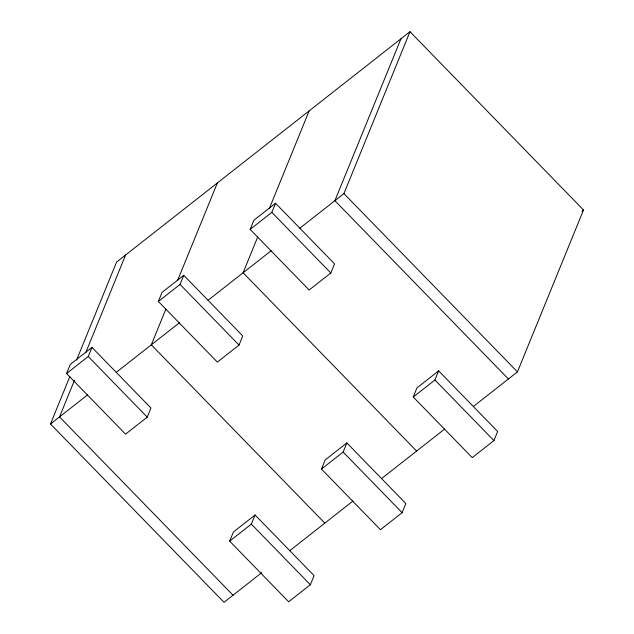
<?xml version="1.0" encoding="UTF-8"?>
<svg xmlns="http://www.w3.org/2000/svg" width="634" height="634" viewBox="0 0 634 634"><rect width="100%" height="100%" fill="white"/><g stroke="black" fill="none" stroke-linecap="round" stroke-linejoin="round"><path stroke-width="0.95" d="M66.562 373.529L70.287 364.415L91.97 347.384L150.963 408.011L147.246 417.132L125.564 434.155L66.562 373.529L88.245 356.506L91.97 347.384M261.858 572.573L224.008 602.3L50.49 423.995L69.898 376.43M76.619 359.969L116.561 262.104L409.992 31.7L583.51 210.005L517.439 371.896L473.352 406.521M74.455 380.313L59.525 416.895L233.043 595.207M85.653 352.876L125.595 255.003M158.357 301.459L162.074 292.345L183.757 275.314L242.751 335.941L239.034 345.062L217.351 362.085L158.357 301.459L180.04 284.436L183.757 275.314M165.87 309.154L151.312 344.825L324.83 523.137M177.441 280.799L217.383 182.933M250.145 229.389L253.869 220.267L275.552 203.245L334.546 263.871L330.821 272.992L309.138 290.015L250.145 229.389L271.827 212.366L275.552 203.245M257.666 237.084L243.107 272.755L416.617 451.067M269.236 208.729L309.17 110.863M400.957 38.793L334.895 200.685L508.405 378.997M299.842 228.208L343.929 193.592L409.992 31.7M229.667 541.143L233.391 532.021L255.074 514.998L314.068 575.624L310.343 584.746L288.66 601.769L229.667 541.143L251.349 524.12L255.074 514.998M321.454 469.073L325.179 459.951L346.861 442.928L405.855 503.554L402.13 512.668L380.455 529.699L321.454 469.073L343.137 452.05L346.861 442.928M413.249 397.003L416.966 387.881L438.649 370.858L497.642 431.477L493.926 440.598L472.243 457.629L413.249 397.003L434.932 379.98L438.649 370.858M50.49 423.995L87.571 394.879M116.26 372.348L179.359 322.809M208.055 300.278L271.146 250.739M582.004 211.193L583.51 210.005M289.778 550.661L352.869 501.114M381.565 478.591L444.664 429.044M343.929 193.592L517.439 371.896M271.827 212.366L330.821 272.992M434.932 379.98L493.926 440.598M180.04 284.436L239.034 345.062M343.137 452.05L402.13 512.668M88.245 356.506L147.246 417.132M251.349 524.12L310.343 584.746"/></g></svg>
